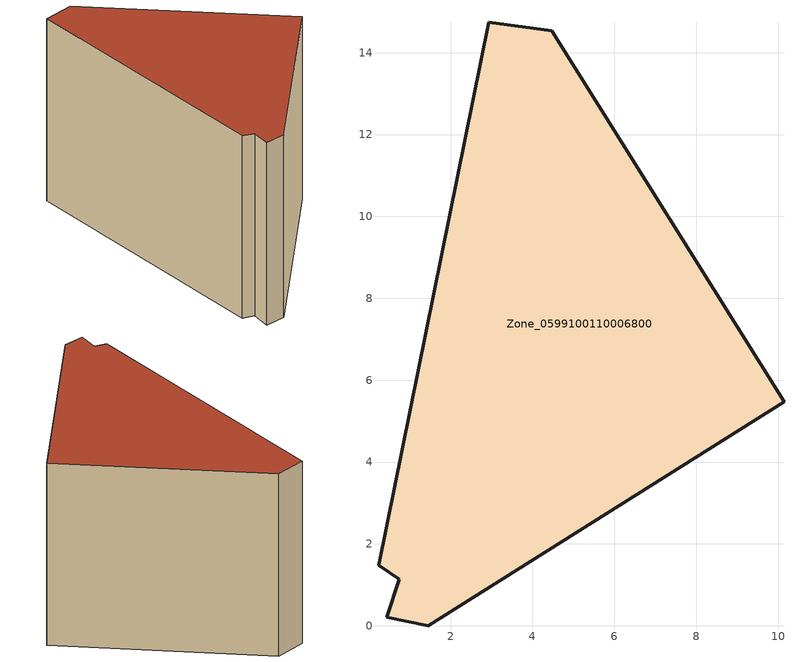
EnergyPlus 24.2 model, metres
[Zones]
Zone_0599100110006800
 floor ground (C_G): 0.75,1.14 0.24,1.48 2.94,14.74 4.47,14.54 10.14,5.47 1.46,0 0.44,0.21 z0
 wall outside (C_F): 10.14,5.47 4.47,14.54 2.94,14.74 0.24,1.48 0.75,1.14 0.44,0.21 1.46,0 10.14,5.47 z0:9.9
 roof outside (C_R): 0.24,1.48 0.75,1.14 0.44,0.21 1.46,0 10.14,5.47 4.47,14.54 2.94,14.74 z9.9
[BUILDING]
Pand.0599100110006800: North Axis=0; Terrain=City; Loads Convergence Tolerance Value=0.04; Temperature Convergence Tolerance Value=0.4; Solar Distribution=FullExterior; Maximum Number of Warmup Days=25; Minimum Number of Warmup Days=1
[Site:Location]
Rotterdam.The.Hague.AP_ZH_NLD Design_Conditions: Latitude=51.96; Longitude=4.45; Time Zone=1; Elevation=-4.5
[SITE:GROUNDTEMPERATURE:BUILDINGSURFACE]
18, 18, 18, 18, 18, 18, 18, 18, 18, 18, 18, 18
[MATERIAL] Thermal Absorptance=0.9; Solar Absorptance=0.7; Visible Absorptance=0.7
Name | Roughness | Thickness | Conductivity | Density | Specific Heat
G.D.2015-2018 | MediumSmooth | 0.15 | 0.0428571 | 540 | 1210
F.D.2015-2018 | Rough | 0.3 | 0.0666667 | 1920 | 840
R.D.2015-2018 | MediumRough | 0.2 | 0.0333333 | 1500 | 1000
[CONSTRUCTION]
C_G: G.D.2015-2018
C_F: F.D.2015-2018
C_R: R.D.2015-2018
[ZONE]
Zone_0599100110006800: Type=1; Multiplier=1; Ceiling Height=Autocalculate; Volume=Autocalculate; Floor Area=autocalculate; Part of Total Floor Area=Yes
[ZONEINFILTRATION:DESIGNFLOWRATE]
Infil_Zone_0599100110006800: Zone or ZoneList or Space or SpaceList=Zone_0599100110006800; Schedule=AlwaysOn; Design Flow Rate Calculation Method=Flow/Area; Flow Rate per Floor Area=0.0021; Constant Term Coefficient=1; Temperature Term Coefficient=0; Velocity Term Coefficient=0; Velocity Squared Term Coefficient=0
[HVACTEMPLATE:ZONE:IDEALLOADSAIRSYSTEM]
Zone_0599100110006800: Maximum Heating Supply Air Temperature=50; Minimum Cooling Supply Air Temperature=13; Maximum Heating Supply Air Humidity Ratio=0.0156; Minimum Cooling Supply Air Humidity Ratio=0.0077; Heating Limit=NoLimit; Cooling Limit=NoLimit; Dehumidification Control Type=ConstantSensibleHeatRatio; Cooling Sensible Heat Ratio=0.7; Dehumidification Setpoint=60; Humidification Control Type=None; Humidification Setpoint=30; Outdoor Air Method=None; Outdoor Air Flow Rate per Person=0.00944; Outdoor Air Flow Rate per Zone Floor Area=0; Outdoor Air Flow Rate per Zone=0; Demand Controlled Ventilation Type=None; Outdoor Air Economizer Type=NoEconomizer; Heat Recovery Type=None; Sensible Heat Recovery Effectiveness=0.7; Latent Heat Recovery Effectiveness=0.65
[ZONECONTROL:THERMOSTAT]
ThermostatControl_Zone_0599100110006800: Zone or ZoneList=Zone_0599100110006800; Control Type Schedule=DualSetpointControlType; Control 1=Thermostat_Zone_0599100110006800; Temperature Difference Between Cutout And Setpoint=0
[THERMOSTATSETPOINT:DUALSETPOINT]
Thermostat_Zone_0599100110006800: Heating Setpoint Temperature Schedule=HeatingSetpoint_Zone_0599100110006800; Cooling Setpoint Temperature Schedule=CoolingSetpoint_Zone_0599100110006800
[SCHEDULE:COMPACT]
HeatingSetpoint_Zone_0599100110006800: Through: 12/31, For: AllDays, Until: 24:00, 21
CoolingSetpoint_Zone_0599100110006800: Through: 12/31, For: AllDays, Until: 24:00, 24
DualSetpointControlType: Through: 12/31, For: AllDays, Until: 24:00, 4
AlwaysOn: Through: 12/31, For: AllDays, Until: 24:00, 1
